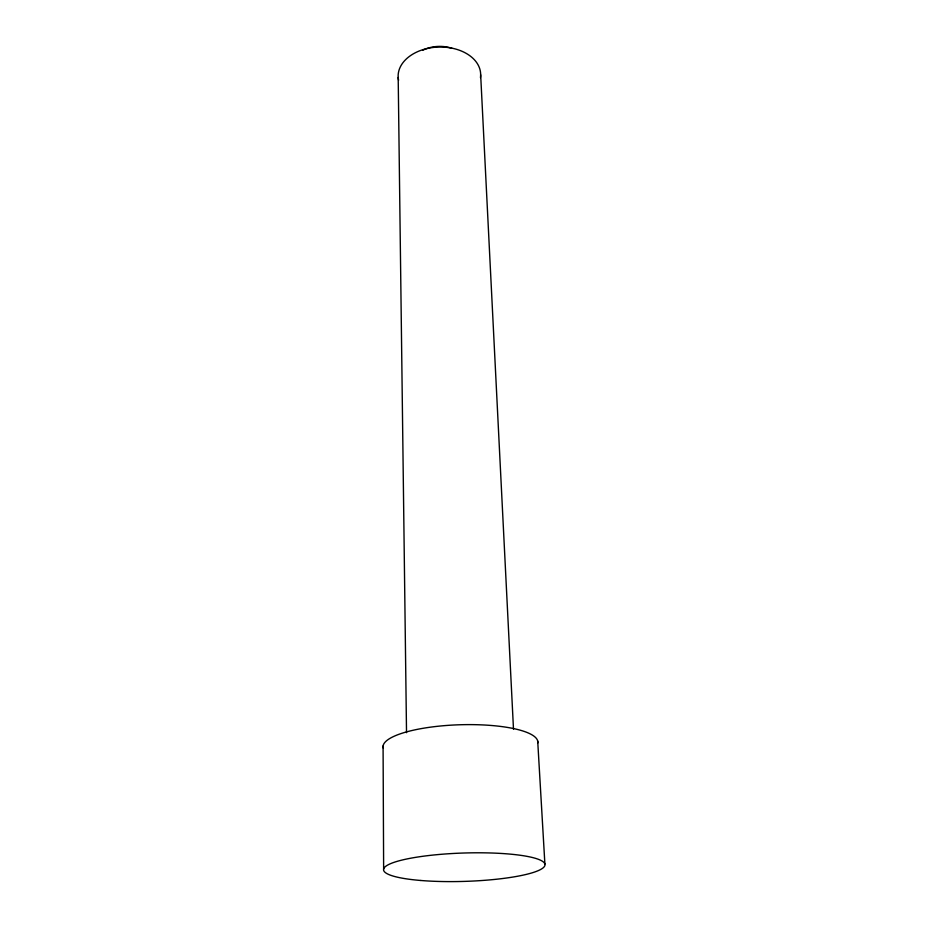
<?xml version="1.0" encoding="UTF-8"?>
<svg xmlns="http://www.w3.org/2000/svg" width="928" height="928" viewBox="0 0 928 928"><rect width="100%" height="100%" fill="white"/><g stroke="black" fill="none" stroke-linecap="round" stroke-linejoin="round"><path stroke-width="1.39" d="M537.706 741.066L544.887 863.98M480.658 74.785L513.497 729.269M398.193 77.476L406.522 732.679M383.078 745.996L383.635 869.095M383.16 747.933A77.442 19.732 -1.8 0 1 459.673 724.768A77.442 19.732 -1.8 0 1 537.776 743.003M398.588 80.237A41.273 28.339 -1.8 0 1 438.445 47.05A41.273 28.339 -1.8 0 1 480.449 77.569M422.646 50.321A28.223 19.558 -1.8 0 1 452.04 48.349M420.836 880.486A80.748 14.187 -1.8 0 0 544.922 865.372A80.748 14.187 -1.8 0 0 427.1 855.732A80.748 14.187 -1.8 0 0 420.836 880.486"/></g></svg>
